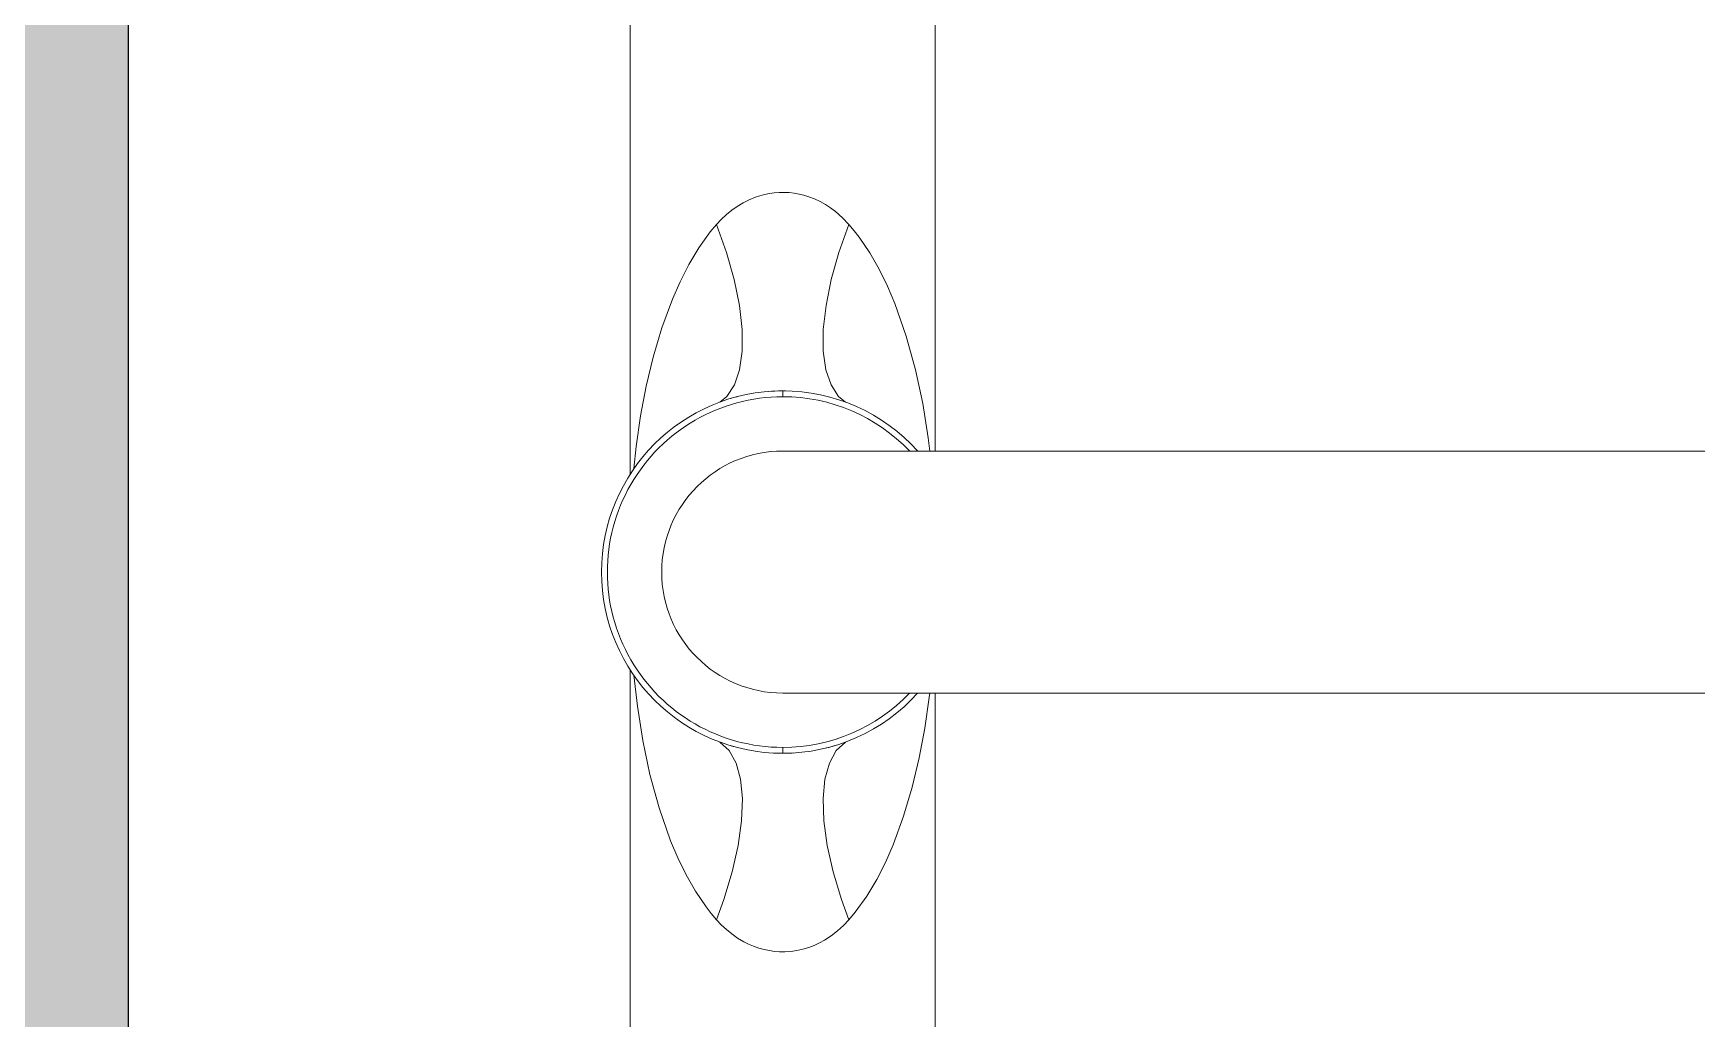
# Model space of a CAD drawing. Header units: inches. Extents: x 2 to 116, y 2 to 108.
# Drawn here: x 2.2625 to 2.4044, y 17.7514 to 17.8354 of the extents above; entities that cross this region are included whole.
import ezdxf

# ---------------------------------------------------------------- set-up
doc = ezdxf.new("R2010")
doc.units = ezdxf.units.IN
doc.header["$MEASUREMENT"] = 0
doc.layers.add('14 LOUÇAS - METAIS - BANCADAS', color=252, linetype='Continuous', lineweight=9)
doc.layers.add('15.1 HACHURA PAREDES', color=253, linetype='Continuous')

# ---------------------------------------------------------------- blocks, each defined once
blk = doc.blocks.new('CUBA COZ. 02')
at = {"layer": '14 LOUÇAS - METAIS - BANCADAS', "ltscale": 3.5}
for p, q in [((-0.01032499999996617, 0.2124536015776357), (-0.01032499999996617, 0.03645360157770483)), ((0.01032499999996617, 0.03645360157770483), (0.01032499999996617, 0.2124536015776357)), ((-0.01032499999996617, 0.0494536015776248), (-0.06300000000010186, 0.0494536015776248)), ((-0.01726562890803507, 0.04778449931654905), (-0.01436832153763135, 0.0483948803093881)), ((-0.01436832153763135, 0.0483948803093881), (-0.01144950322122895, 0.04885314460716472)), ((-0.01144950322122895, 0.04885314460716472), (-0.01032504376507859, 0.04899301068235218)), ((0.06300000000010186, 0.0494536015776248), (0.01032499999996617, 0.0494536015776248)), ((0.01032598570691334, 0.04899290195680805), (0.01070921471637121, 0.04894750233006562)), ((0.01070921471637121, 0.04894750233006562), (0.01332835672769761, 0.04857288612583943)), ((0.01332835672769761, 0.04857288612583943), (0.01584692997107595, 0.04809906367654548)), ((-0.02292028462647977, 0.04601215222919564), (-0.02012256878629159, 0.04699819287452556)), ((-0.02012256878629159, 0.04699819287452556), (-0.01726562890803507, 0.04778449931654905)), ((0.01584692997107595, 0.04809906367654548), (0.01834235510000326, 0.04750473013700685)), ((0.01834235510000326, 0.04750473013700685), (0.02083120054066967, 0.04676772829725451)), ((-0.02439000412800851, 0.04539072923125786), (-0.02292028462647977, 0.04601215222919564)), ((0.02083120054066967, 0.04676772829725451), (0.02327387664672642, 0.04586983179433446)), ((0.02327387664672642, 0.04586983179433446), (0.02476655336772637, 0.04521463776200108)), ((-0.02722881203931138, 0.04389190326128301), (-0.0258316277229369, 0.04468847469252069)), ((-0.0258316277229369, 0.04468847469252069), (-0.02439000412800851, 0.04539072923125786)), ((0.02476655336772637, 0.04521463776200108), (0.0262244307139099, 0.04447332404288318)), ((0.0262244307139099, 0.04447332404288318), (0.02765858030807067, 0.04361721650775507)), ((-0.02911942657624422, 0.04255884600161153), (-0.02856521370563314, 0.04298752958584373)), ((-0.02856521370563314, 0.04298752958584373), (-0.02722881203931138, 0.04389190326128301)), ((0.02765858030807067, 0.04361721650775507), (0.02902262153202173, 0.04263651278688485)), ((0.02902262153202173, 0.04263651278688485), (0.02965547953385794, 0.04210372048692079)), ((-0.03075650479036085, 0.04094561794363472), (-0.03022939286643123, 0.04154932863411887)), ((-0.03022939286643123, 0.04154932863411887), (-0.02965547953385794, 0.04210372048692079)), ((-0.02965547953385794, 0.04210372048692079), (-0.02911942657624422, 0.04255884600161153)), ((-0.02965547953385794, 0.04210372048692079), (-0.02727522369491453, 0.04125262665684204)), ((-0.02727522369491453, 0.04125262665684204), (-0.02495089151398133, 0.04059512326512049)), ((-0.01596352486421893, 0.0405758966612666), (-0.01498994225767092, 0.04122634484929222)), ((-0.01498994225767092, 0.04122634484929222), (-0.01449862013328129, 0.04182031511845707)), ((0.01449862013328129, 0.04182031511845707), (0.01522425885264056, 0.0410272957988127)), ((0.0255816105861868, 0.04075573715817882), (0.02792685316921961, 0.04146824126746651)), ((0.02792685316921961, 0.04146824126746651), (0.02965547953385794, 0.04210372048692079)), ((0.02965547953385794, 0.04210372048692079), (0.03014525226944897, 0.04163609298893789)), ((0.03014525226944897, 0.04163609298893789), (0.03060353530304383, 0.04113160478027567)), ((-0.03160629793296721, 0.0396370695780206), (-0.03134992315222007, 0.04009449917475649)), ((-0.03134992315222007, 0.04009449917475649), (-0.0310655119542389, 0.0405314066556457)), ((-0.0310655119542389, 0.0405314066556457), (-0.03075650479036085, 0.04094561794363472)), ((-0.02495089151398133, 0.04059512326512049), (-0.02273709273322311, 0.04014665822933239)), ((-0.02273709273322311, 0.04014665822933239), (-0.02068584013363761, 0.03991776814973491)), ((-0.02068584013363761, 0.03991776814973491), (-0.01884532750455037, 0.03991383075526755)), ((-0.01884532750455037, 0.03991383075526755), (-0.01725879733999136, 0.04013493855427441)), ((-0.01725879733999136, 0.04013493855427441), (-0.01596352486421893, 0.0405758966612666)), ((0.01522425885264056, 0.0410272957988127), (0.01628895635508343, 0.04043316102342942)), ((0.01628895635508343, 0.04043316102342942), (0.01766769777577792, 0.04005186987615161)), ((0.01766769777577792, 0.04005186987615161), (0.0193280898474768, 0.03989238071881118)), ((0.0193280898474768, 0.03989238071881118), (0.0212311219743242, 0.03995844072005639)), ((0.0212311219743242, 0.03995844072005639), (0.02333208277855192, 0.04024849781171724)), ((0.02333208277855192, 0.04024849781171724), (0.0255816105861868, 0.04075573715817882)), ((0.03060353530304383, 0.04113160478027567), (0.03102341491967309, 0.04059123756678673)), ((0.03102341491967309, 0.04059123756678673), (0.03139797740527683, 0.04001597305477844)), ((0.03139797740527683, 0.04001597305477844), (0.03163439850050054, 0.03958385379883111)), ((-0.03214751121436166, 0.03826076504265075), (-0.03202117643559177, 0.03866934034704173)), ((-0.03202117643559177, 0.03866934034704173), (-0.03183119584446104, 0.03916129194294626)), ((-0.03183119584446104, 0.03916129194294626), (-0.03160629793296721, 0.0396370695780206)), ((0.03163439850050054, 0.03958385379883111), (0.03184308979007255, 0.0391341352078598)), ((0.03184308979007255, 0.0391341352078598), (0.03202117643559177, 0.03866934034704173)), ((0.03202117643559177, 0.03866934034704173), (0.03217028624931118, 0.03817479446024663)), ((-0.03239170118331458, 0.03657908602963289), (-0.03237100905425905, 0.03700121037127246)), ((-0.03237100905425905, 0.03700121037127246), (-0.03232412951024344, 0.03741910791495684)), ((-0.03232412951024344, 0.03741910791495684), (-0.03224892729031126, 0.03784311295612497)), ((-0.03224892729031126, 0.03784311295612497), (-0.03214751121436166, 0.03826076504265075)), ((0.03217028624931118, 0.03817479446024663), (0.03228288621585307, 0.03766642227492412)), ((0.03228288621585307, 0.03766642227492412), (0.03235718843484392, 0.03714944310422652)), ((0.03235718843484392, 0.03714944310422652), (0.03239140500613757, 0.03662907626039669)), ((-0.03238627721361809, 0.03615582862903466), (-0.03239170118331458, 0.03657908602963289)), ((-0.03235480846205974, 0.03573453190983855), (-0.03238627721361809, 0.03615582862903466)), ((-0.03229736624530233, 0.03531828961240535), (-0.03235480846205974, 0.03573453190983855)), ((-0.01495999999292508, 0.03645360157770483), (-0.01546000000007552, 0.03645360157770483)), ((0.01546000000007552, 0.03645360157770483), (0.01495999999292508, 0.03645360157770483)), ((0.03235692975113125, 0.03575208840265987), (0.03229736624530233, 0.03531828961240535)), ((0.0323884274005195, 0.036190171681028), (0.03235692975113125, 0.03575208840265987)), ((0.03239140500613757, 0.03662907626039669), (0.0323884274005195, 0.036190171681028)), ((-0.03221523944307592, 0.03491214853420388), (-0.03229736624530233, 0.03531828961240535)), ((-0.03210910997586325, 0.03451254562014583), (-0.03221523944307592, 0.03491214853420388)), ((-0.0319802129135951, 0.03412181782186963), (-0.03210910997586325, 0.03451254562014583)), ((-0.03175942157213285, 0.03358364244741097), (-0.0319802129135951, 0.03412181782186963)), ((0.03207746600628525, 0.03441195895993587), (0.03192334454297452, 0.03397294634987702)), ((0.03220282477673209, 0.03486133120895829), (0.03207746600628525, 0.03441195895993587)), ((0.03229736624530233, 0.03531828961240535), (0.03220282477673209, 0.03486133120895829)), ((-0.03149749299109317, 0.03306626915173183), (-0.03175942157213285, 0.03358364244741097)), ((-0.03119907901509578, 0.03257267058279467), (-0.03149749299109317, 0.03306626915173183)), ((-0.02495089151398133, 0.03231207988983442), (-0.02273709273322311, 0.03276054492607727)), ((-0.02273709273322311, 0.03276054492607727), (-0.02068584013363761, 0.03298943500567475)), ((-0.02068584013363761, 0.03298943500567475), (-0.01884532750455037, 0.03299337240014211)), ((-0.01884532750455037, 0.03299337240014211), (-0.01725879733999136, 0.0327722646006805)), ((-0.01725879733999136, 0.0327722646006805), (-0.01596352486421893, 0.03233130649414306)), ((0.01628895635508343, 0.03247404213152549), (0.01766769777577792, 0.03285533327925805)), ((0.01766769777577792, 0.03285533327925805), (0.0193280898474768, 0.03301482243659848)), ((0.0193280898474768, 0.03301482243659848), (0.0212311219743242, 0.03294876243535327)), ((0.0212311219743242, 0.03294876243535327), (0.02333208277855192, 0.03265870534369242)), ((0.02333208277855192, 0.03265870534369242), (0.0255816105861868, 0.0321514659967761)), ((0.03153703197358482, 0.03313709398025821), (0.03122187175290492, 0.03260701122280807)), ((0.0317425149958126, 0.03354706686195641), (0.03153703197358482, 0.03313709398025821)), ((0.03192334454297452, 0.03397294634987702), (0.0317425149958126, 0.03354706686195641)), ((-0.03086883148830566, 0.03210581938856194), (-0.03119907901509578, 0.03257267058279467)), ((-0.03049143668295073, 0.03164445200991395), (-0.03086883148830566, 0.03210581938856194)), ((-0.03008556201211832, 0.03121031773980576), (-0.03049143668295073, 0.03164445200991395)), ((-0.02965547953385794, 0.03080348266848887), (-0.02727522369491453, 0.03165457649856762)), ((-0.02727522369491453, 0.03165457649856762), (-0.02495089151398133, 0.03231207988983442)), ((-0.01596352486421893, 0.03233130649414306), (-0.01498994225767092, 0.03168085830611744)), ((-0.01498994225767092, 0.03168085830611744), (-0.01449862013328129, 0.03108688803695259)), ((0.01449862013328129, 0.03108688803695259), (0.01522425885264056, 0.03187990735614221)), ((0.01522425885264056, 0.03187990735614221), (0.01628895635508343, 0.03247404213152549)), ((0.0255816105861868, 0.0321514659967761), (0.02792685316921961, 0.0314389618874884)), ((0.02792685316921961, 0.0314389618874884), (0.02965547953385794, 0.03080348266848887)), ((0.03049143668295073, 0.03164445200991395), (0.03008556201211832, 0.03121031773980576)), ((0.03086883148830566, 0.03210581938856194), (0.03049143668295073, 0.03164445200991395)), ((0.03122187175290492, 0.03260701122280807), (0.03086883148830566, 0.03210581938856194)), ((-0.02965547953385794, 0.03080348266848887), (-0.03008556201211832, 0.03121031773980576)), ((-0.02902262153202173, 0.03027069036807006), (-0.02965547953385794, 0.03080348266848887)), ((-0.02765858030807067, 0.02928998664765459), (-0.02902262153202173, 0.03027069036807006)), ((0.02856521370563314, 0.02991967356956593), (0.02722881203931138, 0.02901529989412666)), ((0.02911942657624422, 0.03034835715379813), (0.02856521370563314, 0.02991967356956593)), ((0.02965547953385794, 0.03080348266848887), (0.02911942657624422, 0.03034835715379813)), ((0.03008556201211832, 0.03121031773980576), (0.02965547953385794, 0.03080348266848887)), ((-0.0262244307139099, 0.02843387911207174), (-0.02765858030807067, 0.02928998664765459)), ((-0.02476655336772637, 0.02769256539340859), (-0.0262244307139099, 0.02843387911207174)), ((0.02722881203931138, 0.02901529989412666), (0.0258316277229369, 0.02821872846243423)), ((-0.02327387664672642, 0.0270373713610752), (-0.02476655336772637, 0.02769256539340859)), ((-0.02083120054066967, 0.02613947485815515), (-0.02327387664672642, 0.0270373713610752)), ((0.02439000412800851, 0.02751647392369705), (0.02292028462647977, 0.02689505092621403)), ((0.0258316277229369, 0.02821872846243423), (0.02439000412800851, 0.02751647392369705)), ((-0.01834235510000326, 0.02540247301794807), (-0.02083120054066967, 0.02613947485815515)), ((0.02012256878629159, 0.02590901028042936), (0.01726562890803507, 0.02512270383886062)), ((0.02292028462647977, 0.02689505092621403), (0.02012256878629159, 0.02590901028042936)), ((-0.01584692997107595, 0.02480813947886418), (-0.01834235510000326, 0.02540247301794807)), ((-0.01332835672769761, 0.02433431702957023), (-0.01584692997107595, 0.02480813947886418)), ((-0.01070921471637121, 0.02395970082534404), (-0.01332835672769761, 0.02433431702957023)), ((0.01436832153763135, 0.02451232284602156), (0.01144950322122895, 0.02405405854824494)), ((0.01726562890803507, 0.02512270383886062), (0.01436832153763135, 0.02451232284602156)), ((-0.06300000000010186, 0.02345360157778487), (-0.008356928571402022, 0.02345360157778487)), ((-0.00882187066986262, 0.0237582419017599), (-0.01070921471637121, 0.02395970082534404)), ((0.008352156424507484, 0.02345360157778487), (0.06300000000010186, 0.02345360157778487)), ((0.01144950322122895, 0.02405405854824494), (0.008797065067710719, 0.02375595843022893))]:
    blk.add_line(p, q, dxfattribs=at)
for centre, radius, start, end in [((0, 0.03645360157770483), 0.01545999999999959, 131.9243683736847, 180), ((-2.849708380381344e-07, 0.03645328510447143), 0.01495996374886641, 133.6748413082927, 179.9987879035366), ((0, 0.03645360157770483), 0.01545999999999978, 0, 48.08603145668127), ((2.970457444462227e-07, 0.03645378558894663), 0.01495971423183742, 359.9992952354933, 46.32302654153363), ((0, 0.03645360157770483), 0.01546, 14.00912531051453, 16.728675589736), ((0, 0.03645360157770483), 0.01546, 359.1719189156744, 3.559763532021948), ((0, 0.03645360157770483), 0.01546, 179.1719189156744, 183.5597635320219), ((0, 0.03645360157770483), 0.01545999999999995, 180, 0), ((1.836342562455684e-07, 0.03645358651556307), 0.01495983778507481, 179.9999423139999, 5.76860001465225e-05), ((0, 0.03645360157770483), 0.010325, 180, 0), ((0, 0.03645360157770483), 0.01546, 194.0091254021695, 196.7245377833825), ((0, 0.03645360157770483), 0.01546, 343.2896705979915, 344.3922571230936)]:
    blk.add_arc(centre, radius, start, end, dxfattribs=at)

msp = doc.modelspace()

# ---------------------------------------------------------------- hatches: boundary and pattern name
at = {"layer": '15.1 HACHURA PAREDES'}
h = msp.add_hatch(color=256, dxfattribs=at)
h.dxf.hatch_style = 1
h.paths.add_polyline_path([(2.270579370166118, 19.21434512664383), (3.551288911176542, 19.21434512664383), (3.551288911176542, 19.36434512664382), (2.120579370166141, 19.36434512664382), (2.120579370166141, 11.91434512664383), (2.270579370166118, 11.91434512664383)])
h.paths.add_polyline_path([(6.820579370166186, 19.21434512664383), (6.670579370166152, 19.21434512664383), (6.670579370166152, 18.94934512668021), (6.820579370166186, 18.94934512666406), (6.820579370166186, 18.97434512667029)])
h.paths.add_polyline_path([(6.820579370166186, 19.36434512664383), (5.55128891116847, 19.36434512664381), (5.551288911184614, 19.21434512664381), (6.670579370166152, 19.21434512664382), (6.820579370166186, 19.21434512664383)])

# ---------------------------------------------------------------- linework, layer by layer
msp.add_line((2.270579370166118, 19.21434512664383), (2.270579370166118, 11.91434512664383))

# ---------------------------------------------------------------- block references
at = {"layer": '14 LOUÇAS - METAIS - BANCADAS', "rotation": 269.9999999999994}
msp.add_blockref('CUBA COZ. 02', (2.289962332160442, 17.78946865309332), dxfattribs=at)

doc.saveas('drawing.dxf')
